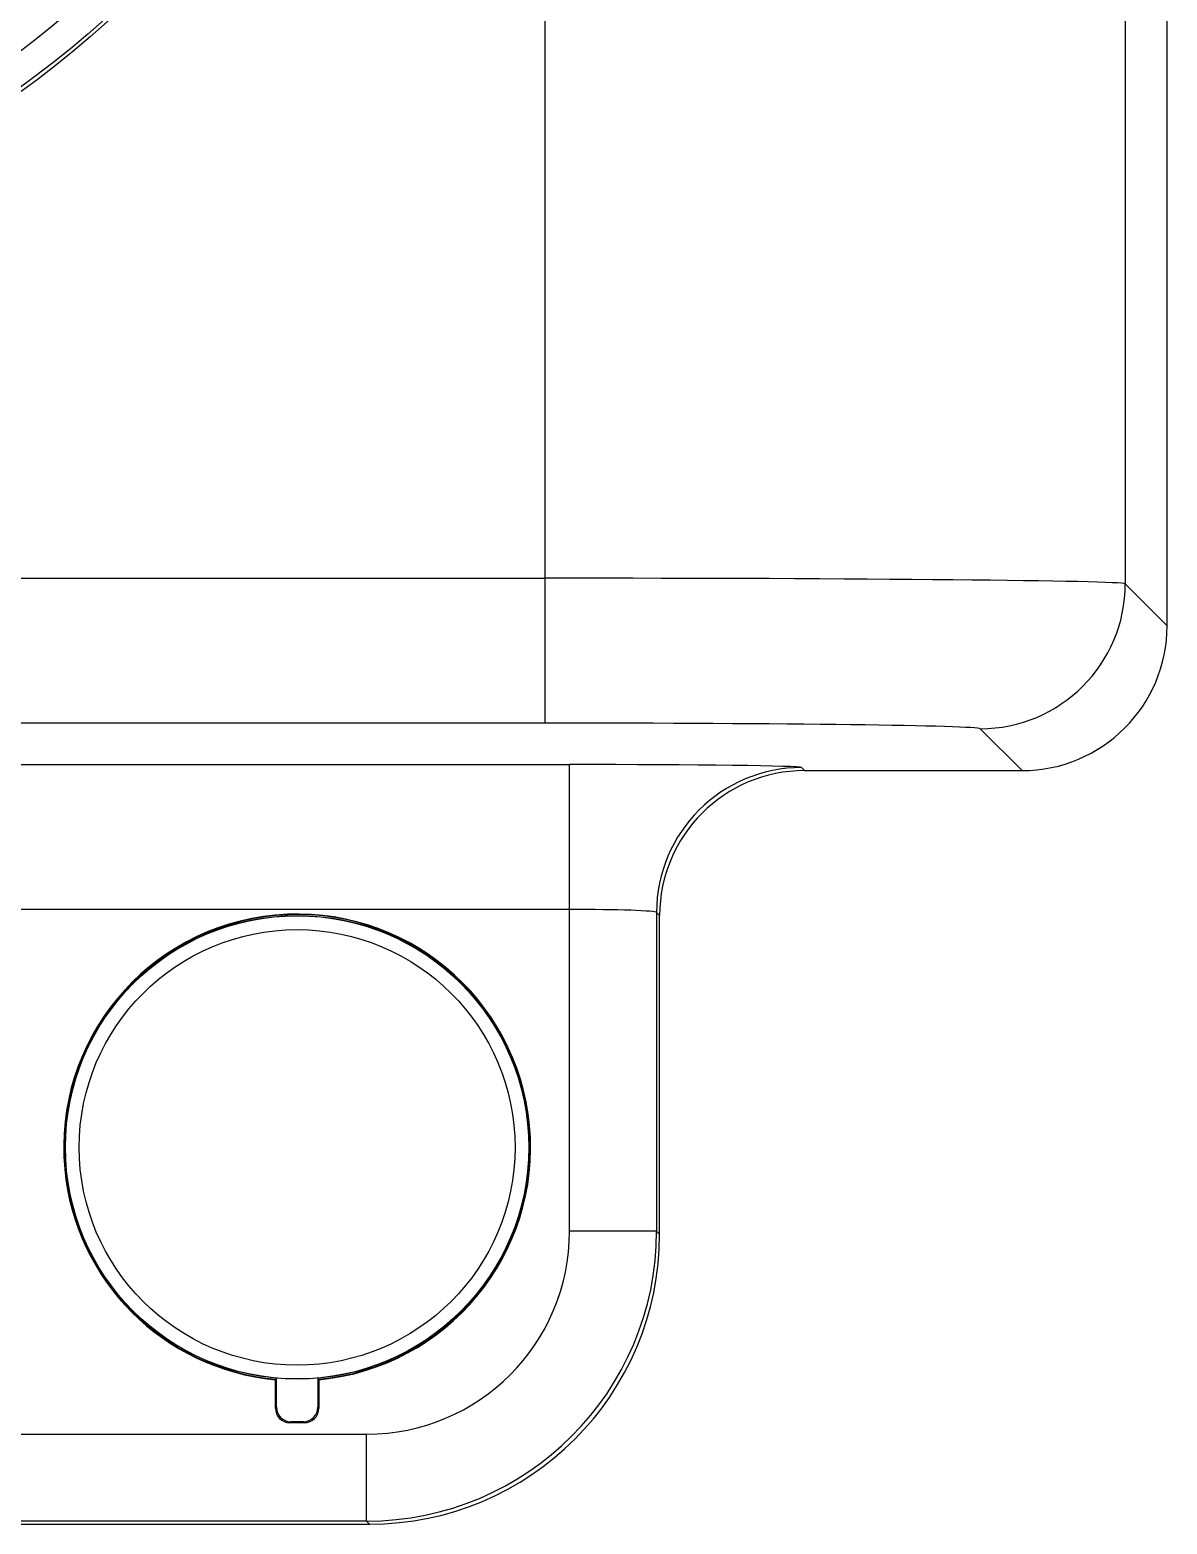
# Model space of a CAD drawing. Extents: x 14808 to 20058, y -13198 to -11680.
# Drawn here: x 19353.34 to 19363.14, y -12031.39 to -12018.5 of the extents above; entities that cross this region are included whole.
import ezdxf

# ---------------------------------------------------------------- set-up
doc = ezdxf.new("R2010")
doc.units = 0
doc.header["$LTSCALE"] = 7
doc.header["$MEASUREMENT"] = 0
doc.layers.add('Layer 5', color=7, linetype='CONTINUOUS')

# ---------------------------------------------------------------- blocks, each defined once
blk = doc.blocks.new('block 6')
at = {"layer": 'Layer 5', "color": 9, "lineweight": 25, "true_color": 0xc4c4c4}
blk.add_open_spline([(304.451, 77.495), (304.451, 81.912), (300.87, 85.493), (296.453, 85.493), (292.035, 85.493), (288.454, 81.912), (288.454, 77.495), (288.454, 73.077), (292.035, 69.497), (296.453, 69.497), (300.87, 69.497), (304.451, 73.077), (304.451, 77.495), (304.451, 77.495), (304.451, 77.495), (304.451, 77.495)], degree=3, knots=[0, 0, 0, 0, 1, 1, 1, 2, 2, 2, 3, 3, 3, 4, 4, 4, 5, 5, 5, 5], dxfattribs=at)
blk = doc.blocks.new('block 81')
at = {"layer": 'Layer 5', "color": 9, "lineweight": 25, "true_color": 0xc4c4c4}
blk.add_open_spline([(303.967, 77.495), (303.967, 81.645), (300.602, 85.009), (296.453, 85.009), (292.303, 85.009), (288.938, 81.645), (288.938, 77.495), (288.938, 73.345), (292.303, 69.98), (296.453, 69.98), (300.602, 69.98), (303.967, 73.345), (303.967, 77.495), (303.967, 77.495), (303.967, 77.495), (303.967, 77.495)], degree=3, knots=[0, 0, 0, 0, 1, 1, 1, 2, 2, 2, 3, 3, 3, 4, 4, 4, 5, 5, 5, 5], dxfattribs=at)
blk = doc.blocks.new('block 82')
at = {"layer": 'Layer 5', "color": 9, "lineweight": 25, "true_color": 0xc4c4c4}
blk.add_open_spline([(304.443, 77.495), (304.443, 81.908), (300.866, 85.486), (296.453, 85.486), (292.039, 85.486), (288.462, 81.908), (288.462, 77.495), (288.462, 73.081), (292.039, 69.504), (296.453, 69.504), (300.866, 69.504), (304.443, 73.081), (304.443, 77.495), (304.443, 77.495), (304.443, 77.495), (304.443, 77.495)], degree=3, knots=[0, 0, 0, 0, 1, 1, 1, 2, 2, 2, 3, 3, 3, 4, 4, 4, 5, 5, 5, 5], dxfattribs=at)
blk = doc.blocks.new('block 83')
at = {"layer": 'Layer 5', "color": 9, "lineweight": 25, "true_color": 0xc4c4c4}
blk.add_open_spline([(304.451, 77.495), (304.451, 81.912), (300.87, 85.493), (296.453, 85.493), (292.035, 85.493), (288.454, 81.912), (288.454, 77.495), (288.454, 73.077), (292.035, 69.497), (296.453, 69.497), (300.87, 69.497), (304.451, 73.077), (304.451, 77.495), (304.451, 77.495), (304.451, 77.495), (304.451, 77.495)], degree=3, knots=[0, 0, 0, 0, 1, 1, 1, 2, 2, 2, 3, 3, 3, 4, 4, 4, 5, 5, 5, 5], dxfattribs=at)
blk = doc.blocks.new('block 1001')
at = {"layer": 'Layer 5', "color": 9, "lineweight": 25, "true_color": 0xc4c4c4}
blk.add_open_spline([(299.47, 140.495), (299.47, 157.902), (285.359, 172.012), (267.953, 172.012), (250.546, 172.012), (236.436, 157.902), (236.436, 140.495), (236.436, 123.088), (250.546, 108.977), (267.953, 108.977), (285.359, 108.977), (299.47, 123.088), (299.47, 140.495), (299.47, 140.495), (299.47, 140.495), (299.47, 140.495)], degree=3, knots=[0, 0, 0, 0, 1, 1, 1, 2, 2, 2, 3, 3, 3, 4, 4, 4, 5, 5, 5, 5], dxfattribs=at)
blk = doc.blocks.new('block 1002')
at = {"layer": 'Layer 5', "color": 9, "lineweight": 25, "true_color": 0xc4c4c4}
blk.add_open_spline([(300.47, 140.495), (300.47, 158.454), (285.911, 173.012), (267.953, 173.012), (249.994, 173.012), (235.436, 158.454), (235.436, 140.495), (235.436, 122.536), (249.994, 107.978), (267.953, 107.978), (285.911, 107.978), (300.47, 122.536), (300.47, 140.495), (300.47, 140.495), (300.47, 140.495), (300.47, 140.495)], degree=3, knots=[0, 0, 0, 0, 1, 1, 1, 2, 2, 2, 3, 3, 3, 4, 4, 4, 5, 5, 5, 5], dxfattribs=at)
blk = doc.blocks.new('block 1003')
at = {"layer": 'Layer 5', "color": 9, "lineweight": 25, "true_color": 0xc4c4c4}
blk.add_open_spline([(300.601, 140.495), (300.601, 158.526), (285.984, 173.143), (267.953, 173.143), (249.922, 173.143), (235.304, 158.526), (235.304, 140.495), (235.304, 122.463), (249.922, 107.847), (267.953, 107.847), (285.984, 107.847), (300.601, 122.463), (300.601, 140.495), (300.601, 140.495), (300.601, 140.495), (300.601, 140.495)], degree=3, knots=[0, 0, 0, 0, 1, 1, 1, 2, 2, 2, 3, 3, 3, 4, 4, 4, 5, 5, 5, 5], dxfattribs=at)
blk = doc.blocks.new('block 1015')
at = {"layer": 'Layer 5', "color": 9, "lineweight": 25, "true_color": 0xc4c4c4}
blk.add_lwpolyline([(325.01, 184.052), (325.01, 96.938)], dxfattribs=at)
blk = doc.blocks.new('block 1016')
at = {"layer": 'Layer 5', "color": 9, "lineweight": 25, "true_color": 0xc4c4c4}
blk.add_open_spline([(325.01, 96.938), (324.866, 97.046), (315.955, 97.132), (305.011, 97.132)], degree=3, dxfattribs=at)
blk = doc.blocks.new('block 1017')
at = {"layer": 'Layer 5', "color": 9, "lineweight": 25, "true_color": 0xc4c4c4}
blk.add_lwpolyline([(305.011, 97.132), (305.011, 183.858)], dxfattribs=at)
blk = doc.blocks.new('block 1033')
at = {"layer": 'Layer 5', "color": 9, "lineweight": 25, "true_color": 0xc4c4c4}
blk.add_open_spline([(320.009, 91.939), (319.903, 92.046), (313.218, 92.132), (305.011, 92.132)], degree=3, dxfattribs=at)
blk = doc.blocks.new('block 1034')
at = {"layer": 'Layer 5', "color": 9, "lineweight": 25, "true_color": 0xc4c4c4}
blk.add_lwpolyline([(305.011, 92.132), (305.011, 97.132)], dxfattribs=at)
blk = doc.blocks.new('block 1035')
at = {"layer": 'Layer 5', "color": 9, "lineweight": 25, "true_color": 0xc4c4c4}
blk.add_open_spline([(320.009, 91.939), (322.771, 91.939), (325.009, 94.177), (325.01, 96.938)], degree=3, dxfattribs=at)
blk = doc.blocks.new('block 1058')
at = {"layer": 'Layer 5', "color": 9, "lineweight": 25, "true_color": 0xc4c4c4}
blk.add_lwpolyline([(321.453, 90.495), (320.009, 91.939)], dxfattribs=at)
blk = doc.blocks.new('block 1059')
at = {"layer": 'Layer 5', "color": 9, "lineweight": 25, "true_color": 0xc4c4c4}
blk.add_lwpolyline([(313.952, 90.495), (321.453, 90.495)], dxfattribs=at)
blk = doc.blocks.new('block 1060')
at = {"layer": 'Layer 5', "color": 9, "lineweight": 25, "true_color": 0xc4c4c4}
blk.add_lwpolyline([(313.847, 90.6), (313.952, 90.495)], dxfattribs=at)
blk = doc.blocks.new('block 1061')
at = {"layer": 'Layer 5', "color": 9, "lineweight": 25, "true_color": 0xc4c4c4}
blk.add_open_spline([(313.847, 90.6), (313.79, 90.658), (310.225, 90.703), (305.848, 90.703)], degree=3, dxfattribs=at)
blk = doc.blocks.new('block 1079')
at = {"layer": 'Layer 5', "color": 9, "lineweight": 25, "true_color": 0xc4c4c4}
blk.add_lwpolyline([(325.01, 96.938), (326.452, 95.495)], dxfattribs=at)
blk = doc.blocks.new('block 1080')
at = {"layer": 'Layer 5', "color": 9, "lineweight": 25, "true_color": 0xc4c4c4}
blk.add_open_spline([(321.453, 90.495), (324.214, 90.495), (326.452, 92.733), (326.452, 95.495)], degree=3, dxfattribs=at)
blk = doc.blocks.new('block 1086')
at = {"layer": 'Layer 5', "color": 9, "lineweight": 25, "true_color": 0xc4c4c4}
blk.add_lwpolyline([(326.452, 95.495), (326.452, 185.495)], dxfattribs=at)
blk = doc.blocks.new('block 1091')
at = {"layer": 'Layer 5', "color": 9, "lineweight": 25, "true_color": 0xc4c4c4}
blk.add_lwpolyline([(305.848, 85.704), (305.848, 90.703)], dxfattribs=at)
blk = doc.blocks.new('block 1104')
at = {"layer": 'Layer 5', "color": 9, "lineweight": 25, "true_color": 0xc4c4c4}
blk.add_open_spline([(308.847, 85.6), (308.826, 85.658), (307.489, 85.704), (305.848, 85.704)], degree=3, dxfattribs=at)
blk = doc.blocks.new('block 1105')
at = {"layer": 'Layer 5', "color": 9, "lineweight": 25, "true_color": 0xc4c4c4}
blk.add_open_spline([(313.847, 90.6), (311.086, 90.6), (308.848, 88.361), (308.847, 85.6)], degree=3, dxfattribs=at)
blk = doc.blocks.new('block 1123')
at = {"layer": 'Layer 5', "color": 9, "lineweight": 25, "true_color": 0xc4c4c4}
blk.add_lwpolyline([(298.848, 64.6), (298.848, 67.6)], dxfattribs=at)
blk = doc.blocks.new('block 1135')
at = {"layer": 'Layer 5', "color": 9, "lineweight": 25, "true_color": 0xc4c4c4}
blk.add_lwpolyline([(297.18, 69.53), (297.18, 69.495)], dxfattribs=at)
blk = doc.blocks.new('block 1136')
at = {"layer": 'Layer 5', "color": 9, "lineweight": 25, "true_color": 0xc4c4c4}
blk.add_open_spline([(297.18, 69.495), (297.188, 69.49), (297.195, 69.485), (297.203, 69.48)], degree=3, dxfattribs=at)
blk = doc.blocks.new('block 1137')
at = {"layer": 'Layer 5', "color": 9, "lineweight": 25, "true_color": 0xc4c4c4}
blk.add_lwpolyline([(297.203, 69.48), (297.203, 68.495)], dxfattribs=at)
blk = doc.blocks.new('block 1138')
at = {"layer": 'Layer 5', "color": 9, "lineweight": 25, "true_color": 0xc4c4c4}
blk.add_lwpolyline([(297.168, 68.53), (297.203, 68.495)], dxfattribs=at)
blk = doc.blocks.new('block 1139')
at = {"layer": 'Layer 5', "color": 9, "lineweight": 25, "true_color": 0xc4c4c4}
blk.add_lwpolyline([(297.168, 69.529), (297.168, 68.53)], dxfattribs=at)
blk = doc.blocks.new('block 1147')
at = {"layer": 'Layer 5', "color": 9, "lineweight": 25, "true_color": 0xc4c4c4}
blk.add_open_spline([(297.18, 69.495), (301.598, 69.897), (304.854, 73.804), (304.453, 78.222), (304.051, 82.64), (300.144, 85.897), (295.726, 85.495), (291.307, 85.093), (288.051, 81.186), (288.453, 76.768), (288.804, 72.906), (291.864, 69.846), (295.726, 69.495)], degree=3, knots=[0, 0, 0, 0, 1, 1, 1, 2, 2, 2, 3, 3, 3, 4, 4, 4, 4], dxfattribs=at)
blk = doc.blocks.new('block 1148')
at = {"layer": 'Layer 5', "color": 9, "lineweight": 25, "true_color": 0xc4c4c4}
blk.add_open_spline([(295.703, 69.48), (295.71, 69.485), (295.718, 69.49), (295.726, 69.495)], degree=3, dxfattribs=at)
blk = doc.blocks.new('block 1149')
at = {"layer": 'Layer 5', "color": 9, "lineweight": 25, "true_color": 0xc4c4c4}
blk.add_open_spline([(297.203, 69.48), (301.629, 69.894), (304.882, 73.818), (304.468, 78.245), (304.054, 82.671), (300.129, 85.924), (295.703, 85.51), (291.276, 85.096), (288.024, 81.171), (288.438, 76.745), (288.798, 72.892), (291.85, 69.84), (295.703, 69.48)], degree=3, knots=[0, 0, 0, 0, 1, 1, 1, 2, 2, 2, 3, 3, 3, 4, 4, 4, 4], dxfattribs=at)
blk = doc.blocks.new('block 1157')
at = {"layer": 'Layer 5', "color": 9, "lineweight": 25, "true_color": 0xc4c4c4}
blk.add_lwpolyline([(295.703, 68.495), (295.703, 69.48)], dxfattribs=at)
blk = doc.blocks.new('block 1158')
at = {"layer": 'Layer 5', "color": 9, "lineweight": 25, "true_color": 0xc4c4c4}
blk.add_open_spline([(295.703, 68.495), (295.703, 68.218), (295.927, 67.995), (296.202, 67.995)], degree=3, dxfattribs=at)
blk = doc.blocks.new('block 1159')
at = {"layer": 'Layer 5', "color": 9, "lineweight": 25, "true_color": 0xc4c4c4}
blk.add_lwpolyline([(296.703, 67.995), (296.202, 67.995)], dxfattribs=at)
blk = doc.blocks.new('block 1160')
at = {"layer": 'Layer 5', "color": 9, "lineweight": 25, "true_color": 0xc4c4c4}
blk.add_open_spline([(296.703, 67.995), (296.979, 67.995), (297.203, 68.218), (297.203, 68.495)], degree=3, dxfattribs=at)
blk = doc.blocks.new('block 1165')
at = {"layer": 'Layer 5', "color": 9, "lineweight": 25, "true_color": 0xc4c4c4}
blk.add_lwpolyline([(305.848, 74.599), (305.848, 85.704)], dxfattribs=at)
blk = doc.blocks.new('block 1166')
at = {"layer": 'Layer 5', "color": 9, "lineweight": 25, "true_color": 0xc4c4c4}
blk.add_open_spline([(298.848, 67.6), (302.714, 67.6), (305.848, 70.733), (305.848, 74.599)], degree=3, dxfattribs=at)
blk = doc.blocks.new('block 1168')
at = {"layer": 'Layer 5', "color": 9, "lineweight": 25, "true_color": 0xc4c4c4}
blk.add_open_spline([(298.848, 64.6), (304.371, 64.6), (308.847, 69.077), (308.847, 74.599)], degree=3, dxfattribs=at)
blk = doc.blocks.new('block 1169')
at = {"layer": 'Layer 5', "color": 9, "lineweight": 25, "true_color": 0xc4c4c4}
blk.add_lwpolyline([(308.847, 74.599), (305.848, 74.599)], dxfattribs=at)
blk = doc.blocks.new('block 1170')
at = {"layer": 'Layer 5', "color": 9, "lineweight": 25, "true_color": 0xc4c4c4}
blk.add_lwpolyline([(308.847, 85.6), (308.847, 74.599)], dxfattribs=at)
blk = doc.blocks.new('block 1171')
at = {"layer": 'Layer 5', "color": 9, "lineweight": 25, "true_color": 0xc4c4c4}
blk.add_lwpolyline([(296.703, 67.995), (296.668, 68.03)], dxfattribs=at)
blk = doc.blocks.new('block 1172')
at = {"layer": 'Layer 5', "color": 9, "lineweight": 25, "true_color": 0xc4c4c4}
blk.add_open_spline([(296.668, 68.03), (296.944, 68.03), (297.168, 68.254), (297.168, 68.53)], degree=3, dxfattribs=at)
blk = doc.blocks.new('block 1194')
at = {"layer": 'Layer 5', "color": 9, "lineweight": 25, "true_color": 0xc4c4c4}
blk.add_lwpolyline([(295.726, 69.495), (295.726, 69.53)], dxfattribs=at)
blk = doc.blocks.new('block 1195')
at = {"layer": 'Layer 5', "color": 9, "lineweight": 25, "true_color": 0xc4c4c4}
blk.add_lwpolyline([(295.737, 68.53), (295.737, 69.529)], dxfattribs=at)
blk = doc.blocks.new('block 1196')
at = {"layer": 'Layer 5', "color": 9, "lineweight": 25, "true_color": 0xc4c4c4}
blk.add_lwpolyline([(295.703, 68.495), (295.737, 68.53)], dxfattribs=at)
blk = doc.blocks.new('block 1213')
at = {"layer": 'Layer 5', "color": 9, "lineweight": 25, "true_color": 0xc4c4c4}
blk.add_lwpolyline([(296.238, 68.03), (296.202, 67.995)], dxfattribs=at)
blk = doc.blocks.new('block 1214')
at = {"layer": 'Layer 5', "color": 9, "lineweight": 25, "true_color": 0xc4c4c4}
blk.add_open_spline([(295.737, 68.53), (295.737, 68.254), (295.961, 68.03), (296.238, 68.03)], degree=3, dxfattribs=at)
blk = doc.blocks.new('block 1218')
at = {"layer": 'Layer 5', "color": 9, "lineweight": 25, "true_color": 0xc4c4c4}
blk.add_lwpolyline([(296.668, 68.03), (296.238, 68.03)], dxfattribs=at)
blk = doc.blocks.new('block 1229')
at = {"layer": 'Layer 5', "color": 9, "lineweight": 25, "true_color": 0xc4c4c4}
blk.add_open_spline([(298.954, 64.495), (304.476, 64.495), (308.953, 68.972), (308.953, 74.494)], degree=3, dxfattribs=at)
blk = doc.blocks.new('block 1230')
at = {"layer": 'Layer 5', "color": 9, "lineweight": 25, "true_color": 0xc4c4c4}
blk.add_lwpolyline([(298.954, 64.495), (298.848, 64.6)], dxfattribs=at)
blk = doc.blocks.new('block 1231')
at = {"layer": 'Layer 5', "color": 9, "lineweight": 25, "true_color": 0xc4c4c4}
blk.add_lwpolyline([(308.847, 74.599), (308.953, 74.494)], dxfattribs=at)
blk = doc.blocks.new('block 1242')
at = {"layer": 'Layer 5', "color": 9, "lineweight": 25, "true_color": 0xc4c4c4}
blk.add_lwpolyline([(308.953, 74.494), (308.953, 85.496)], dxfattribs=at)
blk = doc.blocks.new('block 1243')
at = {"layer": 'Layer 5', "color": 9, "lineweight": 25, "true_color": 0xc4c4c4}
blk.add_lwpolyline([(308.953, 85.496), (308.847, 85.6)], dxfattribs=at)
blk = doc.blocks.new('block 1249')
at = {"layer": 'Layer 5', "color": 9, "lineweight": 25, "true_color": 0xc4c4c4}
blk.add_lwpolyline([(204.012, 64.495), (298.954, 64.495)], dxfattribs=at)
blk = doc.blocks.new('block 1251')
at = {"layer": 'Layer 5', "color": 9, "lineweight": 25, "true_color": 0xc4c4c4}
blk.add_open_spline([(313.952, 90.495), (311.191, 90.495), (308.953, 88.256), (308.953, 85.496)], degree=3, dxfattribs=at)
blk = doc.blocks.new('block 1385')
at = {"layer": 'Layer 5', "color": 9, "lineweight": 25, "true_color": 0xc4c4c4}
blk.add_lwpolyline([(207.488, 97.132), (305.011, 97.132)], dxfattribs=at)
blk = doc.blocks.new('block 1386')
at = {"layer": 'Layer 5', "color": 9, "lineweight": 25, "true_color": 0xc4c4c4}
blk.add_lwpolyline([(305.011, 92.132), (207.322, 92.132)], dxfattribs=at)
blk = doc.blocks.new('block 1394')
at = {"layer": 'Layer 5', "color": 9, "lineweight": 25, "true_color": 0xc4c4c4}
blk.add_lwpolyline([(286.453, 90.703), (305.848, 90.703)], dxfattribs=at)
blk = doc.blocks.new('block 1395')
at = {"layer": 'Layer 5', "color": 9, "lineweight": 25, "true_color": 0xc4c4c4}
blk.add_lwpolyline([(305.848, 85.704), (282.403, 85.704)], dxfattribs=at)
blk = doc.blocks.new('block 1402')
at = {"layer": 'Layer 5', "color": 9, "lineweight": 25, "true_color": 0xc4c4c4}
blk.add_lwpolyline([(298.848, 64.6), (204.092, 64.6)], dxfattribs=at)
blk = doc.blocks.new('block 1407')
at = {"layer": 'Layer 5', "color": 9, "lineweight": 25, "true_color": 0xc4c4c4}
blk.add_lwpolyline([(205.653, 67.6), (298.848, 67.6)], dxfattribs=at)
blk = doc.blocks.new('block 2')
at = {"layer": 'Layer 5'}
for name in ['block 1086', 'block 1015', 'block 1017', 'block 1003', 'block 1002', 'block 1001', 'block 1385', 'block 1016', 'block 1034', 'block 1035', 'block 1079', 'block 1080', 'block 1386', 'block 1033', 'block 1058', 'block 1394', 'block 1061', 'block 1091', 'block 1105', 'block 1251', 'block 1060', 'block 1059', 'block 1395', 'block 1149', 'block 1147', 'block 1104', 'block 1165', 'block 1170', 'block 1243', 'block 6', 'block 83', 'block 82', 'block 1242', 'block 81', 'block 1166', 'block 1168', 'block 1229', 'block 1169', 'block 1231', 'block 1148', 'block 1157', 'block 1194', 'block 1195', 'block 1139', 'block 1135', 'block 1136', 'block 1137', 'block 1196', 'block 1158', 'block 1214', 'block 1172', 'block 1160', 'block 1138', 'block 1407', 'block 1213', 'block 1159', 'block 1218', 'block 1171', 'block 1123', 'block 1249', 'block 1402', 'block 1230']:
    blk.add_blockref(name, (0, 0), dxfattribs=at)

msp = doc.modelspace()

# ---------------------------------------------------------------- block references
at = {"layer": 'Layer 5', "xscale": 0.25, "yscale": 0.25, "zscale": 0.25}
msp.add_blockref('block 2', (19281.531, -12047.516), dxfattribs=at)

doc.saveas('drawing.dxf')
